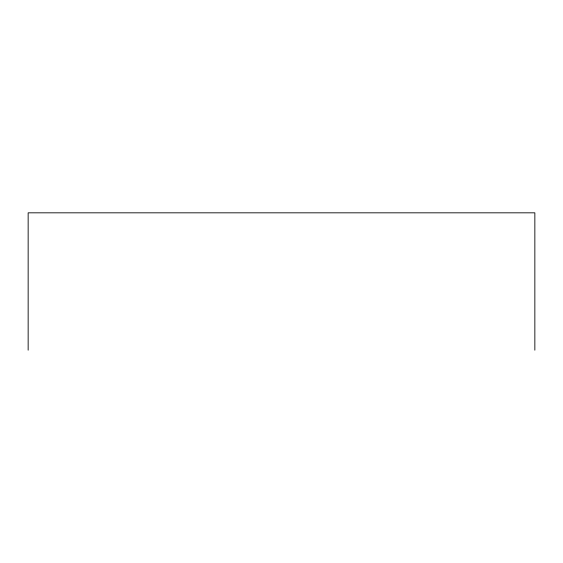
<?xml version="1.0" encoding="UTF-8"?>
<svg xmlns="http://www.w3.org/2000/svg" width="563" height="563" viewBox="0 0 563 563"><rect width="100%" height="100%" fill="white"/><g stroke="black" fill="none" stroke-linecap="round" stroke-linejoin="round"><path stroke-width="0.84" d="M534.85 350.172L534.85 212.828L28.15 212.828L28.15 350.172"/></g></svg>
